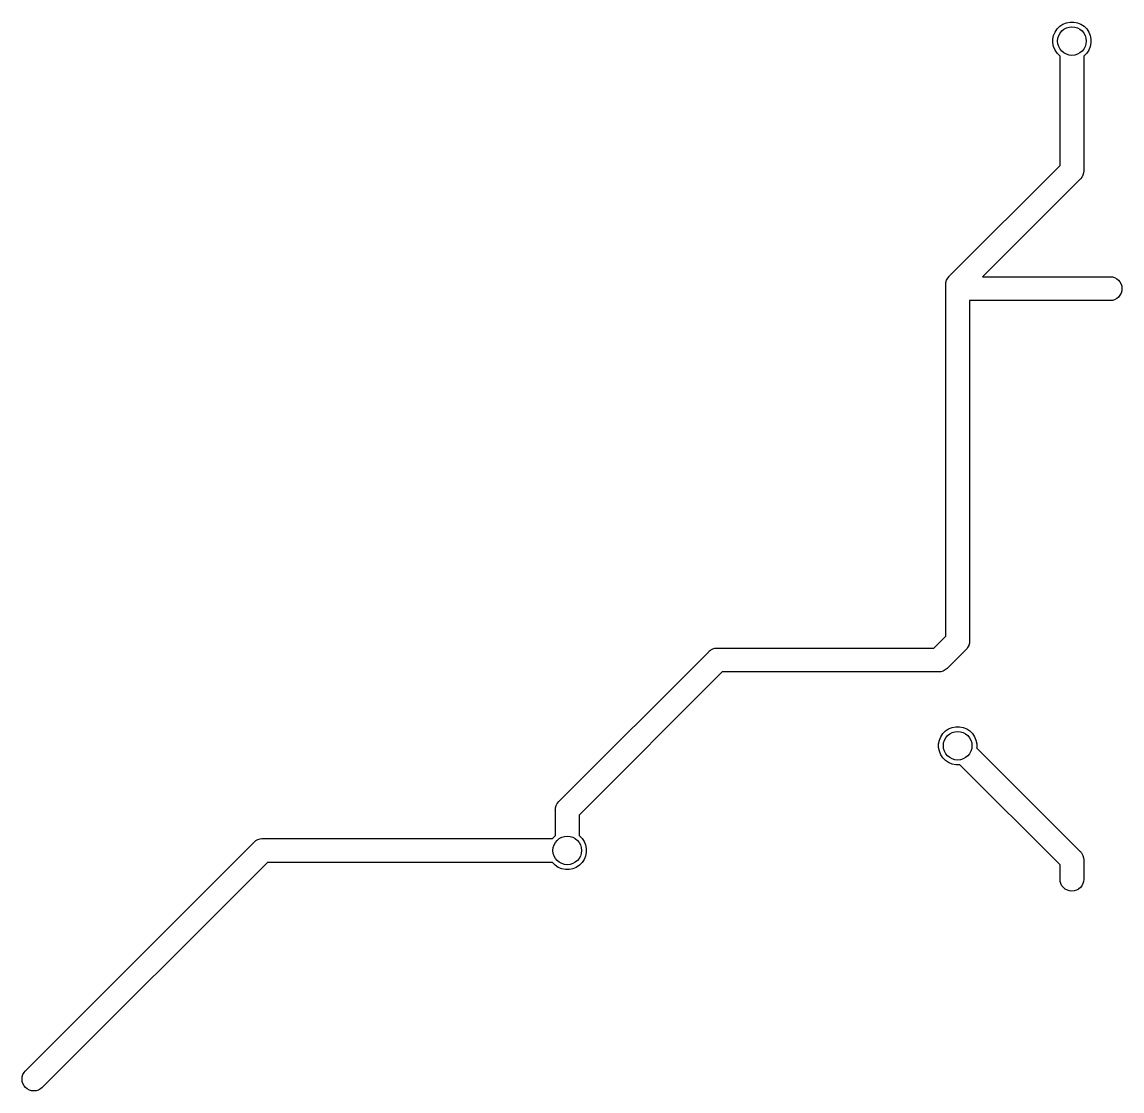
# Model space of a CAD drawing. Extents: x 0.4 to 11.3, y -7.9 to -0.4.
# Drawn here: x 4.6289 to 5.0837, y -4.4498 to -4.0079 of the extents above; entities that cross this region are included whole.
import ezdxf

# ---------------------------------------------------------------- set-up
doc = ezdxf.new("R2010")
doc.units = 0
doc.header["$MEASUREMENT"] = 0
doc.layers.add('BLACK', color=7, linetype='CONTINUOUS')

msp = doc.modelspace()

# ---------------------------------------------------------------- linework, layer by layer
at = {"layer": 'BLACK', "linetype": 'CONTINUOUS'}
for p, q in [((5.05601, -4.01202), (5.05688, -4.01073)), ((5.05688, -4.01073), (5.05797, -4.00963)), ((5.05797, -4.00963), (5.05926, -4.00877)), ((5.05926, -4.00877), (5.0607, -4.00818)), ((5.0607, -4.00818), (5.06222, -4.00787)), ((5.06222, -4.00787), (5.06377, -4.00787)), ((5.06377, -4.00787), (5.06529, -4.00818)), ((5.06529, -4.00818), (5.06672, -4.00877)), ((5.06672, -4.00877), (5.06801, -4.00963)), ((5.06801, -4.00963), (5.06911, -4.01073)), ((5.06911, -4.01073), (5.06997, -4.01202)), ((5.05512, -4.01497), (5.05542, -4.01345)), ((5.05512, -4.01652), (5.05512, -4.01497)), ((5.05542, -4.01345), (5.05601, -4.01202)), ((5.06997, -4.01202), (5.07056, -4.01345)), ((5.07056, -4.01345), (5.07087, -4.01497)), ((5.07087, -4.01497), (5.07087, -4.01652)), ((5.05542, -4.01804), (5.05512, -4.01652)), ((5.05601, -4.01948), (5.05542, -4.01804)), ((5.05688, -4.02077), (5.05601, -4.01948)), ((5.06997, -4.01948), (5.06911, -4.02077)), ((5.07056, -4.01804), (5.06997, -4.01948)), ((5.07087, -4.01652), (5.07056, -4.01804)), ((5.05797, -4.02186), (5.05688, -4.02077)), ((5.05807, -4.02193), (5.05797, -4.02186)), ((5.05807, -4.06725), (5.05807, -4.02193)), ((5.06801, -4.02186), (5.06791, -4.02193)), ((5.06791, -4.02193), (5.06791, -4.06905)), ((5.06911, -4.02077), (5.06801, -4.02186)), ((5.01244, -4.11288), (5.05807, -4.06725)), ((5.06784, -4.07026), (5.06756, -4.07118)), ((5.06791, -4.06953), (5.06784, -4.07026)), ((5.06791, -4.06905), (5.06794, -4.06929)), ((5.06794, -4.06929), (5.06791, -4.06953)), ((5.06791, -4.06953), (5.06791, -4.06953)), ((5.0663, -4.07294), (5.02605, -4.11319)), ((5.06649, -4.07279), (5.0663, -4.07294)), ((5.06664, -4.0726), (5.06649, -4.07279)), ((5.0671, -4.07204), (5.06664, -4.0726)), ((5.06664, -4.0726), (5.06664, -4.0726)), ((5.06719, -4.07187), (5.0671, -4.07204)), ((5.06756, -4.07118), (5.06719, -4.07187)), ((5.01083, -4.11629), (5.0109, -4.11557)), ((5.0109, -4.11557), (5.01118, -4.11464)), ((5.01118, -4.11464), (5.01164, -4.11379)), ((5.01164, -4.11379), (5.01225, -4.11304)), ((5.01225, -4.11304), (5.01244, -4.11288)), ((5.02605, -4.11319), (5.07898, -4.11319)), ((5.07898, -4.11319), (5.0797, -4.11326)), ((5.0797, -4.11326), (5.08063, -4.11354)), ((5.08063, -4.11354), (5.08149, -4.114)), ((5.08149, -4.114), (5.08224, -4.11461)), ((5.08224, -4.11461), (5.08285, -4.11536)), ((5.08285, -4.11536), (5.08331, -4.11622)), ((5.0108, -4.11654), (5.01083, -4.11629)), ((5.01083, -4.11678), (5.0108, -4.11654)), ((5.01083, -4.11629), (5.01083, -4.11629)), ((5.01083, -4.26174), (5.01083, -4.11678)), ((5.08331, -4.12), (5.08285, -4.12086)), ((5.08331, -4.11622), (5.08359, -4.11715)), ((5.08359, -4.11907), (5.08331, -4.12)), ((5.08359, -4.11715), (5.08369, -4.11811)), ((5.08369, -4.11811), (5.08359, -4.11907)), ((5.07898, -4.12303), (5.02067, -4.12303)), ((5.02067, -4.12303), (5.02067, -4.26354)), ((5.0797, -4.12296), (5.07898, -4.12303)), ((5.08063, -4.12268), (5.0797, -4.12296)), ((5.08149, -4.12222), (5.08063, -4.12268)), ((5.08224, -4.12161), (5.08149, -4.12222)), ((5.08285, -4.12086), (5.08224, -4.12161)), ((5.00584, -4.26673), (5.01083, -4.26174)), ((5.02032, -4.26567), (5.01986, -4.26653)), ((5.02037, -4.26551), (5.02032, -4.26567)), ((5.0206, -4.26474), (5.02037, -4.26551)), ((5.02067, -4.26402), (5.0206, -4.26474)), ((5.02067, -4.26354), (5.02069, -4.26378)), ((5.02069, -4.26378), (5.02067, -4.26402)), ((5.02067, -4.26402), (5.02067, -4.26402)), ((4.85102, -4.33004), (4.91272, -4.26834)), ((4.91272, -4.26834), (4.91287, -4.26816)), ((4.91287, -4.26816), (4.91319, -4.26789)), ((4.91319, -4.26789), (4.91362, -4.26754)), ((4.91362, -4.26754), (4.91447, -4.26708)), ((4.91447, -4.26708), (4.9154, -4.2668)), ((4.9154, -4.2668), (4.91613, -4.26673)), ((4.91613, -4.26673), (4.91637, -4.26671)), ((4.91613, -4.26673), (4.91613, -4.26673)), ((4.91637, -4.26671), (4.91661, -4.26673)), ((4.91661, -4.26673), (5.00584, -4.26673)), ((5.01906, -4.26743), (5.01152, -4.27496)), ((5.01924, -4.26728), (5.01906, -4.26743)), ((5.01962, -4.26682), (5.01924, -4.26728)), ((5.01986, -4.26653), (5.01962, -4.26682)), ((4.91841, -4.27657), (4.85925, -4.33573)), ((5.00763, -4.27657), (4.91841, -4.27657)), ((5.00787, -4.2766), (5.00763, -4.27657)), ((5.00812, -4.27657), (5.00787, -4.2766)), ((5.00884, -4.2765), (5.00812, -4.27657)), ((5.00812, -4.27657), (5.00812, -4.27657)), ((5.00977, -4.27622), (5.00884, -4.2765)), ((5.01062, -4.27577), (5.00977, -4.27622)), ((5.01137, -4.27515), (5.01062, -4.27577)), ((5.01152, -4.27496), (5.01137, -4.27515)), ((5.00877, -4.30336), (5.00963, -4.30207)), ((5.00963, -4.30207), (5.01073, -4.30097)), ((5.01073, -4.30097), (5.01202, -4.30011)), ((5.01202, -4.30011), (5.01345, -4.29952)), ((5.01345, -4.29952), (5.01497, -4.29921)), ((5.01497, -4.29921), (5.01652, -4.29921)), ((5.01652, -4.29921), (5.01804, -4.29952)), ((5.01804, -4.29952), (5.01948, -4.30011)), ((5.01948, -4.30011), (5.02077, -4.30097)), ((5.02077, -4.30097), (5.02186, -4.30207)), ((5.02186, -4.30207), (5.02273, -4.30336)), ((5.00787, -4.30631), (5.00818, -4.30479)), ((5.00787, -4.30786), (5.00787, -4.30631)), ((5.00818, -4.30479), (5.00877, -4.30336)), ((5.02273, -4.30336), (5.02332, -4.30479)), ((5.02332, -4.30479), (5.02362, -4.30631)), ((5.02362, -4.30631), (5.02362, -4.30786)), ((5.00818, -4.30938), (5.00787, -4.30786)), ((5.00877, -4.31082), (5.00818, -4.30938)), ((5.00963, -4.31211), (5.00877, -4.31082)), ((5.02362, -4.30786), (5.0236, -4.30798)), ((5.0236, -4.30798), (5.0663, -4.35068)), ((5.01073, -4.3132), (5.00963, -4.31211)), ((5.01202, -4.31406), (5.01073, -4.3132)), ((5.01345, -4.31466), (5.01202, -4.31406)), ((5.01497, -4.31496), (5.01345, -4.31466)), ((5.01652, -4.31496), (5.01497, -4.31496)), ((5.01664, -4.31494), (5.01652, -4.31496)), ((5.05807, -4.35637), (5.01664, -4.31494)), ((4.84939, -4.33369), (4.84941, -4.33345)), ((4.84941, -4.33393), (4.84939, -4.33369)), ((4.84941, -4.33345), (4.84948, -4.33273)), ((4.84941, -4.33345), (4.84941, -4.33345)), ((4.84941, -4.34421), (4.84941, -4.33393)), ((4.84948, -4.33273), (4.84976, -4.3318)), ((4.84976, -4.3318), (4.85022, -4.33094)), ((4.85022, -4.33094), (4.85083, -4.33019)), ((4.85083, -4.33019), (4.85102, -4.33004)), ((4.85925, -4.33573), (4.85925, -4.34421)), ((4.63021, -4.44157), (4.7247, -4.34708)), ((4.7247, -4.34708), (4.72485, -4.3469)), ((4.72485, -4.3469), (4.72513, -4.34666)), ((4.72513, -4.34666), (4.7256, -4.34628)), ((4.7256, -4.34628), (4.72645, -4.34582)), ((4.72645, -4.34582), (4.72738, -4.34554)), ((4.72738, -4.34554), (4.72811, -4.34547)), ((4.72811, -4.34547), (4.72835, -4.34545)), ((4.72811, -4.34547), (4.72811, -4.34547)), ((4.72835, -4.34545), (4.72859, -4.34547)), ((4.72859, -4.34547), (4.84815, -4.34547)), ((4.84815, -4.34547), (4.84821, -4.34537)), ((4.84821, -4.34537), (4.84931, -4.34428)), ((4.84931, -4.34428), (4.84941, -4.34421)), ((4.85925, -4.34421), (4.85935, -4.34428)), ((4.85935, -4.34428), (4.86045, -4.34537)), ((4.86045, -4.34537), (4.86131, -4.34666)), ((4.86131, -4.34666), (4.8619, -4.3481)), ((4.8619, -4.3481), (4.8622, -4.34962)), ((4.8622, -4.35117), (4.8619, -4.35269)), ((4.8622, -4.34962), (4.8622, -4.35117)), ((5.0663, -4.35068), (5.06649, -4.35083)), ((5.06649, -4.35083), (5.06664, -4.35102)), ((5.06664, -4.35102), (5.06664, -4.35102)), ((5.06664, -4.35102), (5.06692, -4.35136)), ((5.06692, -4.35136), (5.0671, -4.35158)), ((5.0671, -4.35158), (5.06756, -4.35244)), ((4.73039, -4.35531), (4.63717, -4.44853)), ((4.84815, -4.35531), (4.73039, -4.35531)), ((4.84821, -4.35541), (4.84815, -4.35531)), ((4.84931, -4.35651), (4.84821, -4.35541)), ((4.8506, -4.35737), (4.84931, -4.35651)), ((4.85935, -4.35651), (4.85806, -4.35737)), ((4.86045, -4.35541), (4.85935, -4.35651)), ((4.86131, -4.35412), (4.86045, -4.35541)), ((4.8619, -4.35269), (4.86131, -4.35412)), ((5.05807, -4.36245), (5.05807, -4.35637)), ((5.06756, -4.35244), (5.06784, -4.35337)), ((5.06784, -4.35337), (5.06791, -4.35409)), ((5.06791, -4.35409), (5.06791, -4.35409)), ((5.06791, -4.35409), (5.06794, -4.35433)), ((5.06794, -4.35433), (5.06791, -4.35457)), ((5.06791, -4.35457), (5.06791, -4.36245)), ((4.85203, -4.35796), (4.8506, -4.35737)), ((4.85356, -4.35827), (4.85203, -4.35796)), ((4.85511, -4.35827), (4.85356, -4.35827)), ((4.85663, -4.35796), (4.85511, -4.35827)), ((4.85806, -4.35737), (4.85663, -4.35796)), ((5.05814, -4.36317), (5.05807, -4.36245)), ((5.05842, -4.3641), (5.05814, -4.36317)), ((5.05888, -4.36495), (5.05842, -4.3641)), ((5.0595, -4.3657), (5.05888, -4.36495)), ((5.06024, -4.36632), (5.0595, -4.3657)), ((5.06649, -4.3657), (5.06574, -4.36632)), ((5.0671, -4.36495), (5.06649, -4.3657)), ((5.06756, -4.3641), (5.0671, -4.36495)), ((5.06784, -4.36317), (5.06756, -4.3641)), ((5.06791, -4.36245), (5.06784, -4.36317)), ((5.0611, -4.36677), (5.06024, -4.36632)), ((5.06203, -4.36705), (5.0611, -4.36677)), ((5.06299, -4.36715), (5.06203, -4.36705)), ((5.06396, -4.36705), (5.06299, -4.36715)), ((5.06488, -4.36677), (5.06396, -4.36705)), ((5.06574, -4.36632), (5.06488, -4.36677)), ((4.62901, -4.44392), (4.62929, -4.44299)), ((4.62929, -4.44299), (4.62975, -4.44213)), ((4.62975, -4.44213), (4.63021, -4.44157)), ((4.62891, -4.44488), (4.62901, -4.44392)), ((4.62901, -4.44585), (4.62891, -4.44488)), ((4.62929, -4.44677), (4.62901, -4.44585)), ((4.62975, -4.44763), (4.62929, -4.44677)), ((4.63036, -4.44838), (4.62975, -4.44763)), ((4.63111, -4.44899), (4.63036, -4.44838)), ((4.63197, -4.44945), (4.63111, -4.44899)), ((4.63289, -4.44973), (4.63197, -4.44945)), ((4.63386, -4.44983), (4.63289, -4.44973)), ((4.63482, -4.44973), (4.63386, -4.44983)), ((4.63575, -4.44945), (4.63482, -4.44973)), ((4.63661, -4.44899), (4.63575, -4.44945)), ((4.63717, -4.44853), (4.63661, -4.44899))]:
    msp.add_line(p, q, dxfattribs=at)
at = {"layer": 'BLACK'}
for centre in [(5.06299, -4.01575), (5.01575, -4.30709), (4.85433, -4.35039)]:
    msp.add_circle(centre, 0.00591, dxfattribs=at)

doc.saveas('drawing.dxf')
